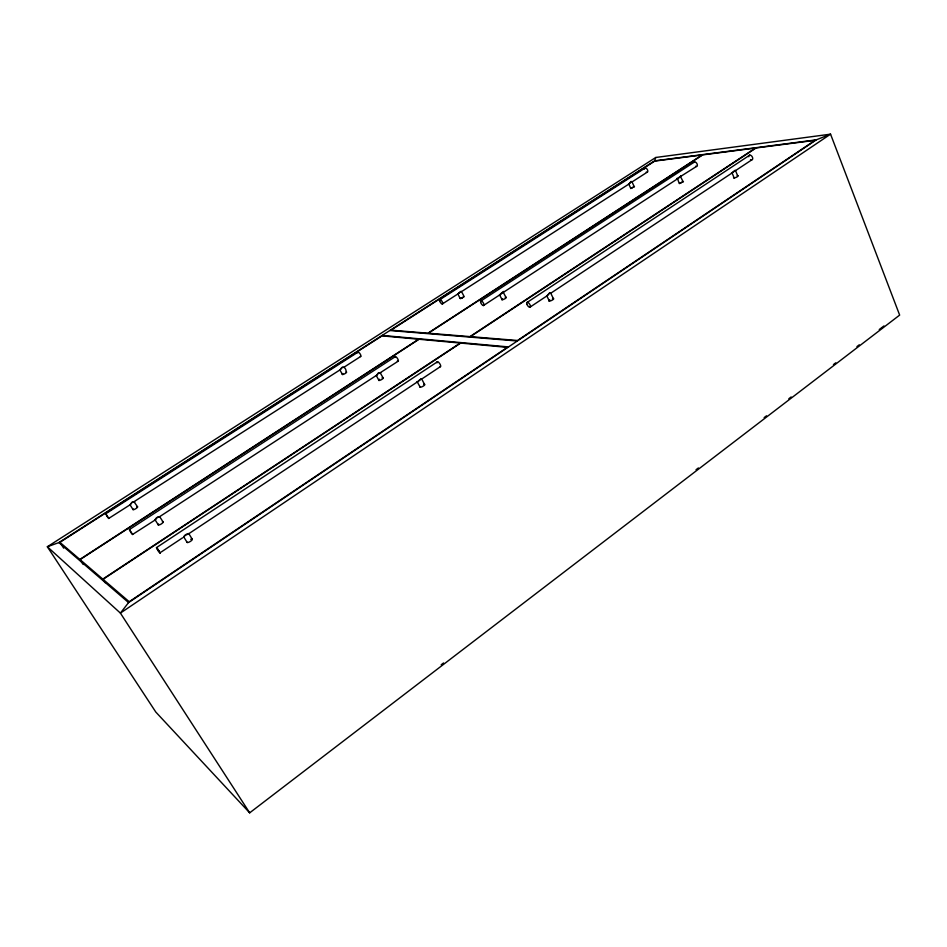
<?xml version="1.0" encoding="UTF-8"?>
<svg xmlns="http://www.w3.org/2000/svg" width="947" height="947" viewBox="0 0 947 947"><rect width="100%" height="100%" fill="white"/><g stroke="black" fill="none" stroke-linecap="round" stroke-linejoin="round"><path stroke-width="1.42" d="M249.677 812.834L120.399 613.1L47.35 546.75L58.88 542.584L654.626 160.848L655.786 157.474L830.555 134.166L899.65 315.102L249.677 812.834L155.793 712.037L47.35 546.75L655.786 157.474M185.21 535.457L183.659 536.807A2.261 0.71 -75.2 0 0 184.014 537.02C184.251 533.492 193.65 532.25 185.363 535.197M459.248 292.623C462.965 289.865 460.656 292.019 457.922 293.937L442.261 304.011M418.905 380.481C423.179 377.06 420.669 379.688 417.402 381.901L188.844 533.67L192.182 539.127M459.117 292.824L458.17 293.866A1.776 0.781 -70.1 0 1 457.851 293.925M418.752 380.706L417.686 381.854A2.072 0.9 -72.1 0 1 417.272 381.854M128.567 602.576L120.399 613.1L830.555 134.166L816.231 139.872L128.567 602.576L58.88 542.584M134.592 501.993L132.059 502.312L130.094 504.822L132.059 502.312L134.581 501.969M441.195 664.77L443.539 662.971M696.033 469.748L698.389 467.948M764.146 417.615L766.502 415.816M788.815 398.746L791.159 396.947M833.443 364.583L835.787 362.796M856.928 346.614L859.272 344.815M879.242 329.532L883.942 325.946M358.167 352.035L105.709 513.795L107.319 516.695M376.527 375.438L378.611 372.834L380.552 372.81L378.611 372.834L376.527 375.438A1.941 0.793 -72.2 0 1 376.279 375.486L159.652 516.648L163.05 521.868M161.097 552.089L182.617 537.801M440.154 366.797L421.735 379.025L424.493 384.316M529.764 307.29L546.869 295.938A2.001 0.983 -69 0 0 547.188 295.855L549.497 293.108L551.118 293.215L549.497 293.108L546.869 295.938L549.331 301.11M550.657 293.298L732.09 172.958A1.918 1.065 -62.8 0 0 732.445 172.839C736.032 168.566 736.908 170.223 731.629 172.839M735.452 170.661L751.705 159.925M158.137 550.787L156.397 547.662L437.538 361.707M527.349 302.282L749.764 155.107M102.809 579.114L460.254 343.039L419.036 339.263L80.057 559.606L102.809 579.114L104.987 582.476M103.034 579.304L460.656 343.074L507.355 347.36L129.218 601.736L103.034 579.304L105.212 582.677M131.219 532.865L132.556 534.475L155.438 519.796L157.084 517.393L158.658 516.908M397.929 361.352L380.185 372.763L383.038 377.77M483.408 305.55L499.767 294.872C501.259 292.623 508.184 288.397 500.04 294.801A1.882 0.876 -69.6 0 1 499.519 294.801L502.147 299.749M696.495 166.447L680.337 176.627M59.886 542.323L79.856 559.44L418.681 339.227L382.032 335.865L59.886 542.323L63.674 548.135M131.029 532.605L129.36 529.586L395.42 356.569M481.076 300.838L694.589 161.901M107.484 516.932L108.716 518.423L130.059 504.81L133.065 509.64M360.582 356.546L343.868 367.294L342.092 367.306L340.281 369.709L133.965 501.721L137.54 506.752M634.111 186.405L632.028 181.954L647.061 172.283M440.012 299.548L645.203 167.986M462.29 297.867C468.256 294.481 456.407 300.471 462.065 297.985M105.839 513.819L108.798 518.483M129.408 529.527L132.639 534.534M632.158 181.931L631.104 181.528L629.258 183.836L461.544 291.605L463.947 296.21M632.028 181.954L631.104 181.528L629.104 183.931A1.693 0.852 -65.4 0 1 628.82 184.026L628.559 183.99A1.693 0.864 -65.6 0 0 628.82 184.026L630.785 188.489L634.431 186.571L630.785 188.489M735.547 170.661L737.595 175.657M682.917 181.339L680.55 176.627M679.591 183.517L683.438 181.552L679.236 183.505L677.578 178.794A1.799 0.959 -64.5 0 1 677.294 178.758L676.987 178.462M654.626 160.848L816.231 139.872M158.883 516.908C161.7 516.529 154.539 517.358 155.332 519.856A2.107 0.616 -74.9 0 1 155.012 519.666L158.327 524.969M389.833 330.515L517.322 340.991M382.174 335.427L508.515 346.922M460.124 298.53L457.922 293.937M417.177 381.771L420.172 387.193M156.61 547.591L160.09 552.93L156.61 547.591L160.114 552.906L158.338 551.059M731.51 172.745L731.771 172.91A1.918 1.065 -63 0 0 732.09 172.958L734.15 177.953M677.069 178.592C679.295 177.527 684.977 172.745 677.898 178.687A1.799 0.947 -64.3 0 1 677.578 178.794L503.319 292.386L505.923 297.275M79.856 559.44L83.253 564.53M183.813 537.008L187.163 542.465M342.483 374.503L339.76 369.709A1.835 0.698 -72.3 0 0 340.162 369.768C342.341 365.862 345.572 366.311 346.401 371.982M376.279 375.486L378.93 380.457M550.834 293.31L553.285 298.483M346.105 371.982A2.439 0.604 -28.2 0 1 345.892 373.035A2.439 0.604 -28.2 0 1 342.885 374.491A2.439 0.604 -28.2 0 1 342.885 373.544M136.77 506.787A2.687 0.675 -30.9 0 1 137.197 507.604A2.687 0.675 -30.9 0 1 134.072 509.533A2.687 0.675 -30.9 0 1 133.255 508.953M357.824 352.84A2.64 0.829 57.1 0 1 358.806 352.367A2.64 0.829 57.1 0 1 360.771 355.184A2.64 0.829 57.1 0 1 360.334 356.463M382.02 377.924A2.592 0.687 -27.9 0 1 382.896 378.634A2.592 0.687 -27.9 0 1 379.427 380.434A2.592 0.687 -27.9 0 1 379.522 379.226M162.363 521.856A2.853 0.769 -31 0 1 162.6 522.945A2.853 0.769 -31 0 1 159.226 524.934A2.853 0.769 -31 0 1 158.623 524.058M394.982 357.445A2.794 0.935 56.8 0 1 396.237 357.019A2.794 0.935 56.8 0 1 398.308 360.251A2.794 0.935 56.8 0 1 397.302 361.067M423.664 384.387A2.758 0.781 -27.5 0 1 424.493 385.157A2.758 0.781 -27.5 0 1 421.285 387.027A2.758 0.781 -27.5 0 1 420.03 386.506M190.714 539.293A3.042 0.888 -31.1 0 1 192.205 539.743A3.042 0.888 -31.1 0 1 189.151 542.075A3.042 0.888 -31.1 0 1 187.032 542.11M437.041 362.843A2.971 1.065 56.5 0 1 438.189 361.991A2.971 1.065 56.5 0 1 440.521 365.199A2.971 1.065 56.5 0 1 439.846 366.702M644.469 169.016A2.391 1.314 58.7 0 1 646.138 168.258A2.391 1.314 58.7 0 1 647.807 171.135A2.391 1.314 58.7 0 1 646.245 172.082M505.213 297.382A2.486 0.627 -26.3 0 1 505.84 298.104A2.486 0.627 -26.3 0 1 502.549 299.714A2.486 0.627 -26.3 0 1 502.466 298.719M693.867 162.458A2.521 1.468 58.3 0 1 695.998 162.47A2.521 1.468 58.3 0 1 697.359 165.429A2.521 1.468 58.3 0 1 695.595 166.234M552.503 298.589A2.652 0.71 -25.7 0 1 553.249 299.418A2.652 0.71 -25.7 0 1 549.662 301.099A2.652 0.71 -25.7 0 1 549.769 299.868M737.204 175.716A2.545 0.604 -23.7 0 1 737.926 176.284A2.545 0.604 -23.7 0 1 734.955 177.787A2.545 0.604 -23.7 0 1 733.641 177.515M748.757 156.729A2.663 1.645 57.7 0 1 750.687 155.296A2.663 1.645 57.7 0 1 752.723 158.611A2.663 1.645 57.7 0 1 750.509 159.581M459.922 298.317L459.958 298.234M815.095 140.322L517.559 340.482L470.399 336.647L756.014 147.981L815.095 140.322M755.505 148.04L469.984 336.611L428.34 333.214L702.698 154.882L755.505 148.04M702.236 154.941L427.973 333.19L390.933 330.172L654.744 161.097L702.236 154.941M439.692 301.051A2.569 0.983 57.5 0 0 442.474 303.963A2.569 0.983 57.5 0 0 441.243 300.317A2.569 0.983 57.5 0 0 439.692 301.051M480.65 302.413A2.723 1.101 57.2 0 0 483.657 305.514A2.723 1.101 57.2 0 0 482.425 301.655A2.723 1.101 57.2 0 0 480.65 302.413M526.792 303.963A2.888 1.255 56.7 0 0 530.048 307.254A2.888 1.255 56.7 0 0 528.84 303.147A2.888 1.255 56.7 0 0 526.792 303.963"/></g></svg>
